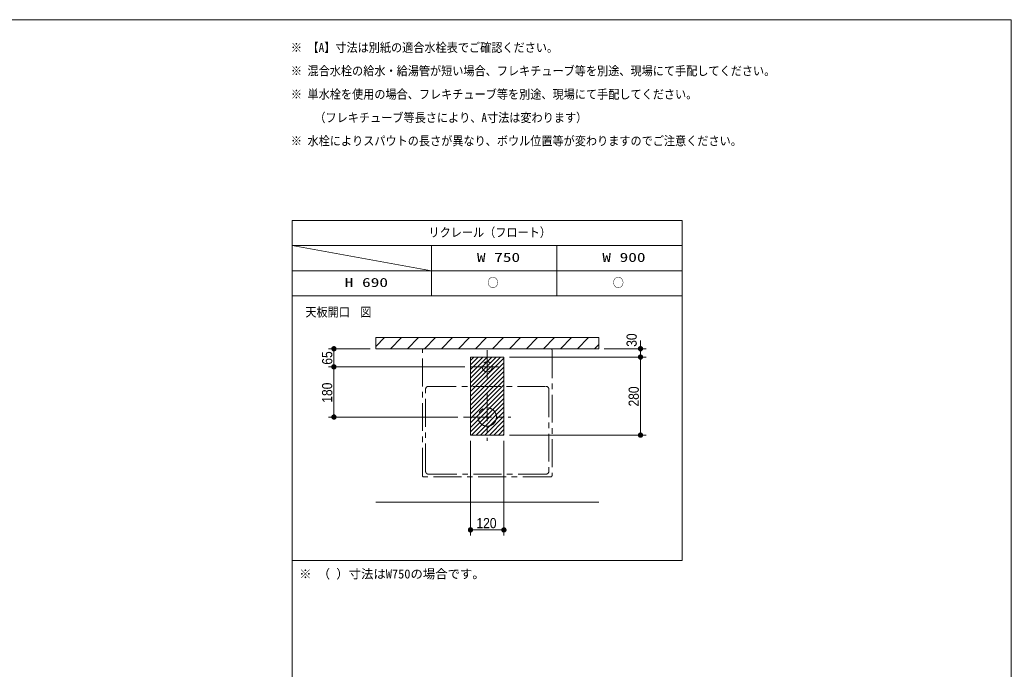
# Model space of a CAD drawing. Units: millimetres, scale not verified. Extents: x -6062 to 6062, y -3045 to 3045.
# Drawn here: x -1344 to 2212, y 440 to 2770 of the extents above; entities that cross this region are included whole.
import ezdxf
from ezdxf.enums import TextEntityAlignment as Align

# ---------------------------------------------------------------- set-up
doc = ezdxf.new("R2010")
doc.units = ezdxf.units.MM
doc.header["$LTSCALE"] = 20
doc.linetypes.add('CHAIN1', pattern=[8, 5, -1, 1, -1])
doc.linetypes.add('DASHED1', pattern=[1.8, 1.2, -0.6])
for name, color, linetype, lineweight in [('0-0_1図面枠', 7, 'Continuous', 9), ('0-2_2寸法-1', 7, 'Continuous', 9), ('0-3_0', 7, 'Continuous', 9), ('0-4_2寸法-2', 7, 'Continuous', 9), ('0-7_3一般', 7, 'Continuous', 9)]:
    doc.layers.add(name, color=color, linetype=linetype, lineweight=lineweight)
doc.styles.add('ＭＳ ゴシック', font='')
doc.styles.add('ＭＳ Ｐゴシック', font='')
doc.styles.get('ＭＳ ゴシック').set_extended_font_data('MS Gothic')
doc.styles.get('ＭＳ Ｐゴシック').set_extended_font_data('MS PGothic')

# ---------------------------------------------------------------- blocks, each defined once
blk = doc.blocks.new('グループ-2')
at = {"layer": '0-0_1図面枠'}
blk.add_lwpolyline([(-80000, 55400), (80000, 55400), (80000, -55400), (-80000, -55400)], close=True, dxfattribs=at)
blk = doc.blocks.new('図面枠')
at = {"layer": '0-0_1図面枠'}
blk.add_blockref('グループ-2', (0, 0), dxfattribs=at)
blk = doc.blocks.new('グループ-4')
at = {"layer": '0-0_1図面枠'}
for p, q in [((28400, 41000), (28400, -48600)), ((56400, 39200), (28400, 39200)), ((28400, 39200), (38400, 37400)), ((38400, 35600), (38400, 39200)), ((47400, 35600), (47400, 39200)), ((28400, 37400), (56400, 37400))]:
    blk.add_line(p, q, dxfattribs=at)
for points in [[(28400, 41000), (56400, 41000), (56400, 35600), (28400, 35600)], [(28400, 35600), (56400, 35600), (56400, 16600), (28400, 16600)]]:
    blk.add_lwpolyline(points, close=True, dxfattribs=at)
blk = doc.blocks.new('_Dot')
at = {"layer": '0-3_0'}
for p, q in [((-10, 0), (-20, 0)), ((9.78, 2), (-9.78, 2)), ((7.99, 6), (-7.99, 6)), ((9.16, -3.98), (-9.16, -3.98)), ((6, -7.98), (-6, -7.98))]:
    blk.add_line(p, q, dxfattribs=at)
for points in [[(10, 0), (9.92, 1.25), (9.69, 2.49), (9.3, 3.68), (8.76, 4.82), (8.09, 5.88), (7.29, 6.85), (6.37, 7.71), (5.36, 8.44), (4.26, 9.05), (3.09, 9.51), (1.87, 9.82), (0.63, 9.98), (-0.63, 9.98), (-1.87, 9.82), (-3.09, 9.51), (-4.26, 9.05), (-5.36, 8.44), (-6.37, 7.71), (-7.29, 6.85), (-8.09, 5.88), (-8.76, 4.82), (-9.3, 3.68), (-9.69, 2.49), (-9.92, 1.25), (-10, 0), (0, 0)], [(-10, 0), (-9.92, -1.25), (-9.69, -2.49), (-9.3, -3.68), (-8.76, -4.82), (-8.09, -5.88), (-7.29, -6.85), (-6.37, -7.71), (-5.36, -8.44), (-4.26, -9.05), (-3.09, -9.51), (-1.87, -9.82), (-0.63, -9.98), (0.63, -9.98), (1.87, -9.82), (3.09, -9.51), (4.26, -9.05), (5.36, -8.44), (6.37, -7.71), (7.29, -6.85), (8.09, -5.88), (8.76, -4.82), (9.3, -3.68), (9.69, -2.49), (9.92, -1.25), (10, 0), (0, 0)]]:
    blk.add_lwpolyline(points, close=True, dxfattribs=at)

msp = doc.modelspace()

# ---------------------------------------------------------------- linework, layer by layer
at = {"layer": '0-2_2寸法-1'}
for p, q in [((-87.5, 1590), (-237.5, 1590)), ((-217.5, 1540.01), (-217.5, 1574.99)), ((412.5, 1560), (902.5, 1560)), ((882.5, 1295.01), (882.5, 1544.99)), ((252.5, 1525), (-237.5, 1525)), ((252.5, 1525), (-237.5, 1525)), ((-217.5, 1509.99), (-217.5, 1360.01)), ((227.5, 1345), (-237.5, 1345)), ((272.5, 1260), (272.5, 920)), ((392.5, 1260), (392.5, 920)), ((412.5, 1280), (902.5, 1280)), ((377.49, 940), (287.51, 940))]:
    msp.add_line(p, q, dxfattribs=at)
at = {"layer": '0-4_2寸法-2'}
for p, q in [((882.5, 1605.01), (882.5, 1620.01)), ((752.5, 1590), (902.5, 1590)), ((882.5, 1560), (882.5, 1590)), ((412.5, 1560), (902.5, 1560)), ((882.5, 1544.99), (882.5, 1529.99))]:
    msp.add_line(p, q, dxfattribs=at)
at = {"layer": '0-7_3一般'}
for p, q in [((-67.5, 1598.08), (-35.58, 1630)), ((-14.62, 1590), (25.38, 1630)), ((46.34, 1590), (86.34, 1630)), ((107.3, 1590), (147.3, 1630)), ((168.26, 1590), (208.26, 1630)), ((229.22, 1590), (269.22, 1630)), ((290.18, 1590), (330.18, 1630)), ((351.14, 1590), (391.14, 1630)), ((412.1, 1590), (452.1, 1630)), ((473.06, 1590), (513.06, 1630)), ((534.02, 1590), (574.02, 1630)), ((594.98, 1590), (634.98, 1630)), ((655.94, 1590), (695.94, 1630)), ((716.9, 1590), (732.5, 1605.6)), ((-67.5, 1590), (732.5, 1590)), ((272.5, 1548), (284.5, 1560)), ((272.5, 1532), (300.5, 1560)), ((272.5, 1516), (316.5, 1560)), ((272.5, 1500), (332.5, 1560)), ((272.5, 1484), (348.5, 1560)), ((272.5, 1468), (364.5, 1560)), ((272.5, 1452), (380.5, 1560)), ((272.5, 1436), (392.5, 1556)), ((272.5, 1420), (392.5, 1540)), ((272.5, 1404), (392.5, 1524)), ((272.5, 1388), (392.5, 1508)), ((272.5, 1372), (392.5, 1492)), ((272.5, 1356), (392.5, 1476)), ((272.5, 1340), (392.5, 1460)), ((272.5, 1324), (392.5, 1444)), ((272.5, 1308), (392.5, 1428)), ((272.5, 1292), (392.5, 1412)), ((276.5, 1280), (392.5, 1396)), ((292.5, 1280), (392.5, 1380)), ((308.5, 1280), (392.5, 1364)), ((324.5, 1280), (392.5, 1348)), ((340.5, 1280), (392.5, 1332)), ((356.5, 1280), (392.5, 1316)), ((372.5, 1280), (392.5, 1300)), ((388.5, 1280), (392.5, 1284)), ((-67.5, 1040), (732.5, 1040))]:
    msp.add_line(p, q, dxfattribs=at)
at = {"layer": '0-7_3一般', "linetype": 'CHAIN1'}
for p, q in [((100, 1135), (100, 1585)), ((105, 1590), (560, 1590)), ((332.5, 1585), (332.5, 1465)), ((565, 1585), (565, 1135)), ((272.5, 1525), (392.5, 1525)), ((111.5, 1150), (111.5, 1445)), ((121.5, 1455), (543.5, 1455)), ((332.5, 1430), (332.5, 1260)), ((553.5, 1445), (553.5, 1150)), ((247.5, 1345), (417.5, 1345)), ((543.5, 1140), (121.5, 1140)), ((560, 1130), (105, 1130))]:
    msp.add_line(p, q, dxfattribs=at)
at = {"layer": '0-7_3一般'}
for points in [[(-67.5, 1630), (732.5, 1630), (732.5, 1590), (-67.5, 1590)], [(272.5, 1560), (392.5, 1560), (392.5, 1280), (272.5, 1280)], [(272.5, 1560), (392.5, 1560), (392.5, 1280), (272.5, 1280)]]:
    msp.add_lwpolyline(points, close=True, dxfattribs=at)
at = {"layer": '0-7_3一般', "linetype": 'DASHED1'}
msp.add_circle((332.5, 1525), 18, dxfattribs=at)
at = {"layer": '0-7_3一般', "linetype": 'CHAIN1'}
msp.add_circle((332.5, 1345), 33, dxfattribs=at)
for centre, radius, start, end in [((105, 1585), 5, 90, 180), ((560, 1585), 5, 0, 90), ((121.5, 1445), 10, 90, 180), ((543.5, 1445), 10, 0, 90), ((121.5, 1150), 10, 180, 270), ((543.5, 1150), 10, 270, 0), ((105, 1135), 5, 180, 270), ((560, 1135), 5, 270, 0)]:
    msp.add_arc(centre, radius, start, end, dxfattribs=at)

# ---------------------------------------------------------------- block references
at = {"layer": '0-0_1図面枠', "xscale": 0.05, "yscale": 0.05}
for name in ['図面枠', 'グループ-4']:
    msp.add_blockref(name, (-1787.5, 0), dxfattribs=at)
at = {"layer": '0-2_2寸法-1', "xscale": 0.7503418, "yscale": 0.7503418}
for p, rotation in [((-217.5, 1590), 90), ((882.5, 1560), 90), ((-217.5, 1525), 270), ((-217.5, 1525), 90), ((-217.5, 1345), 270), ((882.5, 1280), 270), ((272.5, 940), 180)]:
    msp.add_blockref('_Dot', p, dxfattribs=dict(at, rotation=rotation))
msp.add_blockref('_Dot', (392.5, 940), dxfattribs=at)
at = {"layer": '0-4_2寸法-2', "xscale": 0.7503418, "yscale": 0.7503418}
for p, rotation in [((882.5, 1590), 270), ((882.5, 1560), 90)]:
    msp.add_blockref('_Dot', p, dxfattribs=dict(at, rotation=rotation))

# ---------------------------------------------------------------- texts
at = {"layer": '0-0_1図面枠', "style": 'ＭＳ ゴシック'}
for s, width, p in [('※ 【A】寸法は別紙の適合水栓表でご確認ください。', 0.9, (-372.1, 2644.66)), ('※ 混合水栓の給水・給湯管が短い場合、フレキチューブ等を別途、現場にて手配してください。', 0.9, (-372.1, 2560.96)), ('※ 単水栓を使用の場合、フレキチューブ等を別途、現場にて手配してください。', 0.9, (-372.1, 2477.03)), ('\u3000\u3000（フレキチューブ等長さにより、A寸法は変わります）', 0.9, (-367.5, 2393.1)), ('※ 水栓によりスパウトの長さが異なり、ボウル位置等が変わりますのでご注意ください。', 0.9, (-372.1, 2309.78)), ('リクレール（フロート）', 0.9, (121.75, 1981.54)), ('W 750', 1.4, (295.55, 1891.74)), ('W 900', 1.4, (745.55, 1891.74)), ('H 690', 1.4, (-178.49, 1801.74)), ('○', 0.9, (332.91, 1801.25)), ('○', 0.9, (782.91, 1801.25)), ('天板開口', 0.9, (-320, 1695.64)), ('図', 0.9, (-123.27, 1695.64))]:
    msp.add_text(s, height=32.55, dxfattribs=dict(at, width=width)).set_placement(p, align=Align.BOTTOM_LEFT)
msp.add_text('※ （ ）寸法はW750の場合です。', height=32.55, dxfattribs=at).set_placement((-342.1, 756.01), align=Align.BOTTOM_LEFT)
at = {"layer": '0-2_2寸法-1', "style": 'ＭＳ Ｐゴシック', "width": 0.9}
for s, p in [('65', (-212.44, 1532.81)), ('180', (-212.54, 1396.39)), ('280', (887.46, 1382.72))]:
    msp.add_text(s, height=36.66, rotation=90, dxfattribs=at).set_placement(p, align=Align.BOTTOM_LEFT)
msp.add_text('120', height=36.66, dxfattribs=at).set_placement((293.89, 935.04), align=Align.BOTTOM_LEFT)
at = {"layer": '0-4_2寸法-2', "style": 'ＭＳ Ｐゴシック', "width": 0.9}
msp.add_text('30', height=36.66, rotation=90, dxfattribs=at).set_placement((880.02, 1597.02), align=Align.BOTTOM_LEFT)

doc.saveas('drawing.dxf')
